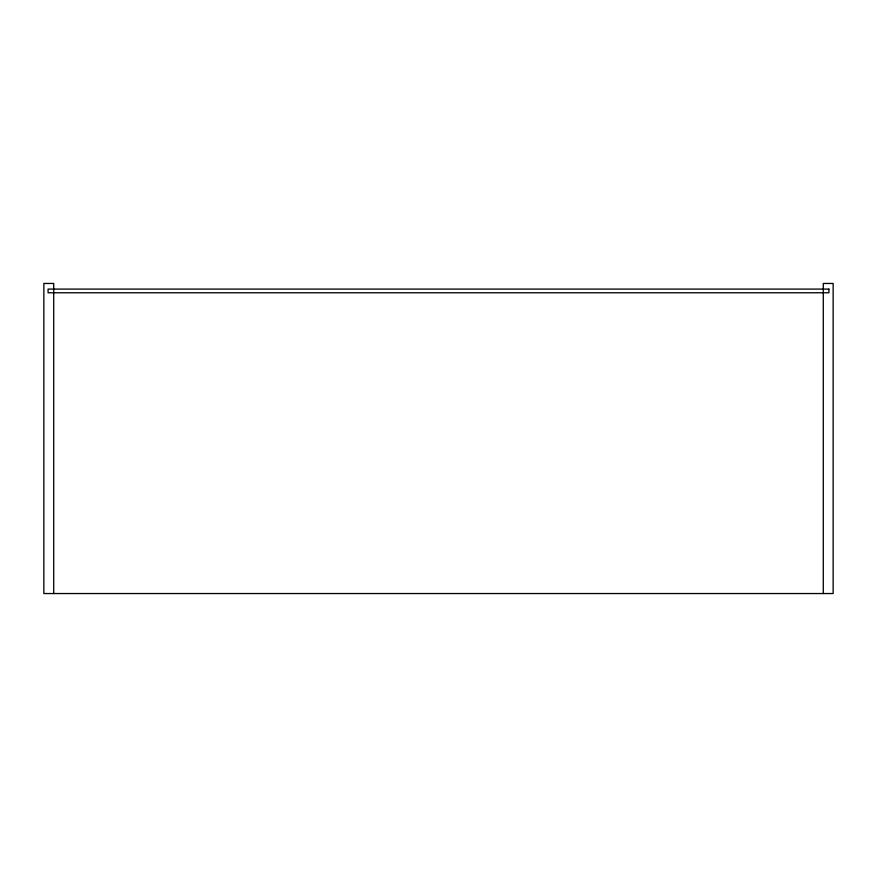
<?xml version="1.0" encoding="UTF-8"?>
<svg xmlns="http://www.w3.org/2000/svg" width="877" height="877" viewBox="0 0 877 877"><rect width="100%" height="100%" fill="white"/><g stroke="black" fill="none" stroke-linecap="round" stroke-linejoin="round"><path stroke-width="1.32" d="M823.284 593.543L823.284 283.457L833.15 283.457L833.15 593.543L43.85 593.543L43.85 283.457L53.716 283.457L53.716 593.543M828.918 289.092L48.082 289.092L48.082 292.765L828.918 292.765L828.918 289.092"/></g></svg>
